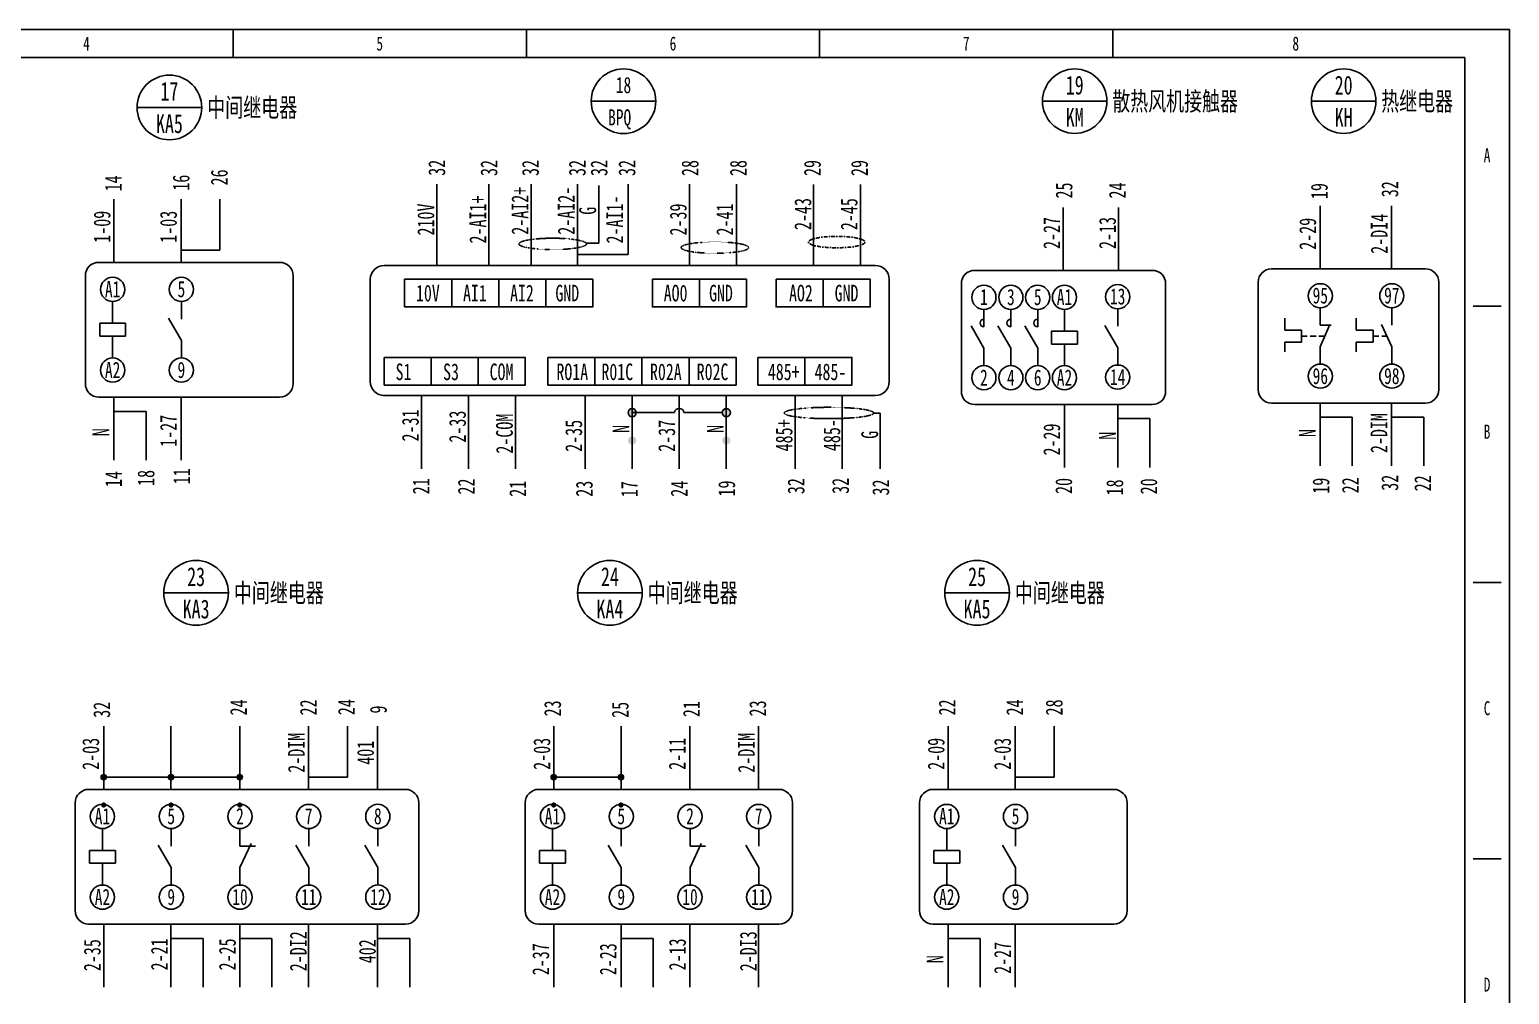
# Model space of a CAD drawing. Header units: millimetres. Extents: x 401220 to 2750366, y -101310 to 943175.
# Drawn here: x 1203839 to 1242890, y 461177 to 486641 of the extents above; entities that cross this region are included whole.
import ezdxf
from ezdxf.enums import TextEntityAlignment as Align

# ---------------------------------------------------------------- set-up
doc = ezdxf.new("R2010")
doc.units = ezdxf.units.MM
doc.linetypes.add('DASHDOT', pattern=[1, 0.5, -0.25, 0, -0.25])
doc.styles.add('IDQSTYLE', font='NSimSun.ttf', dxfattribs={"width": 0.7})

msp = doc.modelspace()

# ---------------------------------------------------------------- hatches: boundary and pattern name
h = msp.add_hatch(color=256)
h.dxf.hatch_style = 1
h.paths.add_polyline_path([(1219741.74757, 476639.09217, 0.4142135624), (1219633.768, 476531.1126, 0.4142135624), (1219741.74757, 476423.13303)])
h.paths.add_polyline_path([(1219849.72714, 476531.1126), (1219741.74757, 476531.1126), (1219741.74757, 476423.13303, 0.4142135624)])
h.paths.add_polyline_path([(1219741.74757, 476639.09217), (1219741.74757, 476531.1126), (1219849.72714, 476531.1126, 0.4142135624)])
h.paths.add_polyline_path([(1222224.24236, 476639.09217, 0.4142135624), (1222116.26279, 476531.1126, 0.4142135624), (1222224.24236, 476423.13303)])
h.paths.add_polyline_path([(1222224.24236, 476639.09217), (1222224.24236, 476423.13303, 0.4142135624), (1222332.22193, 476531.1126, 0.4142135624)])
h = msp.add_hatch(color=256)
h.dxf.hatch_style = 1
h.paths.add_polyline_path([(1219741.74757, 475904.06795, 0.4142135624), (1219633.768, 475796.08838, 0.4142135624), (1219741.74757, 475688.10881)])
h.paths.add_polyline_path([(1219849.72714, 475796.08838), (1219741.74757, 475796.08838), (1219741.74757, 475688.10881, 0.4142135624)])
h.paths.add_polyline_path([(1219741.74757, 475904.06795), (1219741.74757, 475796.08838), (1219849.72714, 475796.08838, 0.4142135624)])
h.paths.add_polyline_path([(1222224.24236, 475904.06795, 0.4142135624), (1222116.26279, 475796.08838, 0.4142135624), (1222224.24236, 475688.10881)])
h.paths.add_polyline_path([(1222224.24236, 475904.06795), (1222224.24236, 475688.10881, 0.4142135624), (1222332.22193, 475796.08838, 0.4142135624)])
h = msp.add_hatch(color=256)
h.dxf.hatch_style = 1
h.paths.add_polyline_path([(1205795.33808, 466980.77589, 0.4142135624), (1205725.95932, 466911.39713), (1205795.33808, 466911.39713)])
h.paths.add_polyline_path([(1205795.33808, 466911.39713), (1205725.95932, 466911.39713, 0.4142135624), (1205795.33808, 466842.01837)])
h.paths.add_polyline_path([(1205864.71684, 466911.39713, 0.4142135624), (1205795.33808, 466980.77589), (1205795.33808, 466842.01837, 0.4142135624)])
h = msp.add_hatch(color=256)
h.dxf.hatch_style = 1
h.paths.add_polyline_path([(1207570.67326, 466980.77589, 0.4142135624), (1207501.29451, 466911.39713), (1207570.67326, 466911.39713)])
h.paths.add_polyline_path([(1207570.67326, 466911.39713), (1207501.29451, 466911.39713, 0.4142135624), (1207570.67326, 466842.01837)])
h.paths.add_polyline_path([(1207640.05202, 466911.39713, 0.4142135624), (1207570.67326, 466980.77589), (1207570.67326, 466842.01837, 0.4142135624)])
h = msp.add_hatch(color=256)
h.dxf.hatch_style = 1
h.paths.add_polyline_path([(1209385.40479, 466980.77589, 0.4142135624), (1209316.02603, 466911.39713), (1209385.40479, 466911.39713)])
h.paths.add_polyline_path([(1209385.40479, 466911.39713), (1209316.02603, 466911.39713, 0.4142135624), (1209385.40479, 466842.01837)])
h.paths.add_polyline_path([(1209454.78355, 466911.39713, 0.4142135624), (1209385.40479, 466980.77589), (1209385.40479, 466842.01837, 0.4142135624)])
h = msp.add_hatch(color=256)
h.dxf.hatch_style = 1
h.paths.add_polyline_path([(1217670.95038, 466980.77589, 0.4142135624), (1217601.57162, 466911.39713), (1217670.95038, 466911.39713)])
h.paths.add_polyline_path([(1217670.95038, 466911.39713), (1217601.57162, 466911.39713, 0.4142135624), (1217670.95038, 466842.01837)])
h.paths.add_polyline_path([(1217740.32914, 466911.39713, 0.4142135624), (1217670.95038, 466980.77589), (1217670.95038, 466842.01837, 0.4142135624)])
h = msp.add_hatch(color=256)
h.dxf.hatch_style = 1
h.paths.add_polyline_path([(1219446.28556, 466980.77589, 0.4142135624), (1219376.90681, 466911.39713), (1219446.28556, 466911.39713)])
h.paths.add_polyline_path([(1219446.28556, 466911.39713), (1219376.90681, 466911.39713, 0.4142135624), (1219446.28556, 466842.01837)])
h.paths.add_polyline_path([(1219515.66432, 466911.39713, 0.4142135624), (1219446.28556, 466980.77589), (1219446.28556, 466842.01837, 0.4142135624)])
h = msp.add_hatch(color=256)
h.dxf.hatch_style = 1
h.paths.add_polyline_path([(1205795.33808, 466245.75167, 0.4142135624), (1205725.95932, 466176.37291), (1205795.33808, 466176.37291)])
h.paths.add_polyline_path([(1205795.33808, 466176.37291), (1205725.95932, 466176.37291, 0.4142135624), (1205795.33808, 466106.99416)])
h.paths.add_polyline_path([(1205864.71684, 466176.37291, 0.4142135624), (1205795.33808, 466245.75167), (1205795.33808, 466106.99416, 0.4142135624)])
h = msp.add_hatch(color=256)
h.dxf.hatch_style = 1
h.paths.add_polyline_path([(1207570.67326, 466245.75167, 0.4142135624), (1207501.29451, 466176.37291), (1207570.67326, 466176.37291)])
h.paths.add_polyline_path([(1207570.67326, 466176.37291), (1207501.29451, 466176.37291, 0.4142135624), (1207570.67326, 466106.99416)])
h.paths.add_polyline_path([(1207640.05202, 466176.37291, 0.4142135624), (1207570.67326, 466245.75167), (1207570.67326, 466106.99416, 0.4142135624)])
h = msp.add_hatch(color=256)
h.dxf.hatch_style = 1
h.paths.add_polyline_path([(1209385.40479, 466245.75167, 0.4142135624), (1209316.02603, 466176.37291), (1209385.40479, 466176.37291)])
h.paths.add_polyline_path([(1209385.40479, 466176.37291), (1209316.02603, 466176.37291, 0.4142135624), (1209385.40479, 466106.99416)])
h.paths.add_polyline_path([(1209454.78355, 466176.37291, 0.4142135624), (1209385.40479, 466245.75167), (1209385.40479, 466106.99416, 0.4142135624)])
h = msp.add_hatch(color=256)
h.dxf.hatch_style = 1
h.paths.add_polyline_path([(1217670.95038, 466245.75167, 0.4142135624), (1217601.57162, 466176.37291), (1217670.95038, 466176.37291)])
h.paths.add_polyline_path([(1217670.95038, 466176.37291), (1217601.57162, 466176.37291, 0.4142135624), (1217670.95038, 466106.99416)])
h.paths.add_polyline_path([(1217740.32914, 466176.37291, 0.4142135624), (1217670.95038, 466245.75167), (1217670.95038, 466106.99416, 0.4142135624)])
h = msp.add_hatch(color=256)
h.dxf.hatch_style = 1
h.paths.add_polyline_path([(1219446.28556, 466245.75167, 0.4142135624), (1219376.90681, 466176.37291), (1219446.28556, 466176.37291)])
h.paths.add_polyline_path([(1219446.28556, 466176.37291), (1219376.90681, 466176.37291, 0.4142135624), (1219446.28556, 466106.99416)])
h.paths.add_polyline_path([(1219515.66432, 466176.37291, 0.4142135624), (1219446.28556, 466245.75167), (1219446.28556, 466106.99416, 0.4142135624)])

# ---------------------------------------------------------------- linework, layer by layer
at = {"ltscale": 4}
for p, q in [((1209210.16075, 485903.84016), (1209210.16075, 486640.82047)), ((1216948.45405, 485903.84016), (1216948.45405, 486640.82047)), ((1224686.74735, 485903.84016), (1224686.74735, 486640.82047)), ((1232425.04065, 485903.84016), (1232425.04065, 486640.82047)), ((1241932.08671, 479344.71536), (1242669.06702, 479344.71536)), ((1241932.08671, 472048.61025), (1242669.06702, 472048.61025)), ((1241932.08671, 464752.50513), (1242669.06702, 464752.50513))]:
    msp.add_line(p, q, dxfattribs=at)
for p, q in [((1218659.71866, 484750.56959), (1220364.65103, 484750.56959)), ((1230568.70173, 484750.56959), (1232269.53257, 484750.56959)), ((1237665.92174, 484750.56959), (1239366.75258, 484750.56959)), ((1206675.85308, 484585.29423), (1208382.65979, 484585.29423)), ((1214588.26362, 480631.13033), (1214588.26362, 482562.55781)), ((1214588.26362, 480417.21461), (1214588.26362, 482348.6421)), ((1215960.53441, 480631.13033), (1215960.53441, 482562.55781)), ((1215960.53441, 480417.21461), (1215960.53441, 482348.6421)), ((1217072.07203, 480631.13033), (1217072.07203, 482562.55781)), ((1217072.07203, 480417.21461), (1217072.07203, 482348.6421)), ((1218294.63325, 480631.13033), (1218294.63325, 482562.55781)), ((1218294.63325, 480417.21461), (1218294.63325, 482348.6421)), ((1218863.85575, 481003.20906), (1218863.85575, 482526.27227)), ((1219635.11931, 480708.88119), (1219635.11931, 482562.55781)), ((1221256.73236, 480631.13033), (1221256.73236, 482562.55781)), ((1221256.73236, 480417.21461), (1221256.73236, 482348.6421)), ((1222497.97976, 480631.13033), (1222497.97976, 482562.55781)), ((1222497.97976, 480417.21461), (1222497.97976, 482348.6421)), ((1224522.27062, 480617.09013), (1224522.27062, 482548.51761)), ((1224522.27062, 480417.21461), (1224522.27062, 482348.6421)), ((1225763.51802, 480617.09013), (1225763.51802, 482548.51761)), ((1225763.51802, 480417.21461), (1225763.51802, 482348.6421)), ((1206064.12484, 480498.14393), (1206064.12484, 482164.54202)), ((1206064.12484, 480498.14393), (1206064.12484, 482164.54202)), ((1207839.46003, 480498.14393), (1207839.46003, 482164.54202)), ((1207839.46003, 480498.14393), (1207839.46003, 482164.54202)), ((1208863.89048, 480821.37377), (1208863.89048, 482164.54202)), ((1208863.89048, 480821.37377), (1208863.89048, 482164.54202)), ((1231111.77114, 480286.91738), (1231111.77114, 481947.48108)), ((1232576.80623, 480286.91738), (1232576.80623, 481947.48108)), ((1232576.80623, 480286.91738), (1232576.80623, 481947.48108)), ((1232576.80623, 480286.91738), (1232576.80623, 481947.48108)), ((1237893.94993, 480327.68006), (1237893.94993, 481988.24376)), ((1239780.99553, 480327.68006), (1239780.99553, 481988.24376)), ((1208863.89048, 480821.37377), (1207839.46003, 480821.37377)), ((1218529.80129, 481003.20906), (1218863.85575, 481003.20906)), ((1208731.55916, 480498.14393), (1205666.56588, 480498.14393)), ((1208731.55916, 480498.14393), (1205666.56588, 480498.14393)), ((1210437.42504, 480498.14393), (1205705.17541, 480498.14393)), ((1210437.42504, 480498.14393), (1205705.17541, 480498.14393)), ((1213196.39909, 480417.21461), (1226156.50955, 480417.21461)), ((1218294.63325, 480708.88119), (1219504.24946, 480708.88119)), ((1219504.24946, 480708.88119), (1219635.11931, 480708.88119)), ((1240674.80009, 480327.68006), (1236612.5615, 480327.68006)), ((1205310.98115, 480142.5592), (1205310.98115, 477297.88135)), ((1205310.98115, 480142.5592), (1205310.98115, 477297.88135)), ((1210793.00977, 477297.88135), (1210793.00977, 480142.5592)), ((1210793.00977, 477297.88135), (1210793.00977, 480142.5592)), ((1213736.28099, 480051.60984), (1213736.28099, 479320.4003)), ((1214607.69552, 480051.60984), (1213876.48598, 480051.60984)), ((1214977.52839, 480051.60984), (1214977.52839, 479320.4003)), ((1214977.52839, 480051.60984), (1214977.52839, 479320.4003)), ((1214977.52839, 479320.4003), (1214977.52839, 480051.60984)), ((1215848.94292, 480051.60984), (1215117.73338, 480051.60984)), ((1216218.77579, 480051.60984), (1216218.77579, 479320.4003)), ((1216218.77579, 480051.60984), (1216218.77579, 479320.4003)), ((1216218.77579, 479320.4003), (1216218.77579, 480051.60984)), ((1217090.19031, 480051.60984), (1216358.98077, 480051.60984)), ((1218191.23272, 480051.60984), (1217460.02318, 480051.60984)), ((1217460.02318, 480051.60984), (1217460.02318, 479320.4003)), ((1217460.02318, 479320.4003), (1217460.02318, 480051.60984)), ((1220273.72634, 480051.60984), (1220273.72634, 479320.4003)), ((1221145.14087, 480051.60984), (1220413.93133, 480051.60984)), ((1222246.18328, 480051.60984), (1221514.97374, 480051.60984)), ((1221514.97374, 480051.60984), (1221514.97374, 479320.4003)), ((1221514.97374, 479320.4003), (1221514.97374, 480051.60984)), ((1233464.84448, 480286.91738), (1228781.78828, 480286.91738)), ((1233464.84468, 480286.91738), (1228937.91801, 480286.91738)), ((1236258.22174, 479973.3403), (1236258.22174, 477138.62223)), ((1241029.13985, 477138.62223), (1241029.13985, 479973.3403)), ((1228427.44872, 479932.57762), (1228427.44872, 477097.85955)), ((1233819.18424, 477097.85955), (1233819.18424, 479932.57762)), ((1206030.62225, 479286.69598), (1206030.62222, 478888.44108)), ((1206030.62225, 479286.69598), (1206030.62222, 478888.44108)), ((1206030.62225, 479463.66803), (1206030.62225, 479286.69598)), ((1206030.62225, 479463.66803), (1206030.62225, 479286.69598)), ((1207845.35378, 479286.69598), (1207845.35375, 479002.22819)), ((1207845.35378, 479286.69598), (1207845.35375, 479002.22819)), ((1207845.35378, 479463.66803), (1207845.35378, 479286.69598)), ((1207845.35378, 479463.66803), (1207845.35378, 479286.69598)), ((1213876.48598, 479320.4003), (1214607.69552, 479320.4003)), ((1215117.73338, 479320.4003), (1215848.94292, 479320.4003)), ((1216358.98077, 479320.4003), (1217090.19031, 479320.4003)), ((1217460.02318, 479320.4003), (1218191.23272, 479320.4003)), ((1217600.22817, 479320.4003), (1218331.43771, 479320.4003)), ((1220413.93133, 479320.4003), (1221145.14087, 479320.4003)), ((1221514.97374, 479320.4003), (1222246.18328, 479320.4003)), ((1221655.17872, 479320.4003), (1222386.38827, 479320.4003)), ((1223679.46959, 479320.4003), (1224410.67913, 479320.4003)), ((1224920.71698, 479320.4003), (1225651.92653, 479320.4003)), ((1229022.89003, 479256.06338), (1229022.89003, 479079.71094)), ((1229734.08525, 479256.06338), (1229734.08525, 479079.71094)), ((1230442.76477, 479256.06338), (1230442.76477, 479079.71094)), ((1231148.92858, 479256.06338), (1231148.92858, 479079.71094)), ((1232553.52741, 479272.01796), (1232553.52741, 479095.66552)), ((1237899.82304, 479296.82606), (1237899.82304, 479120.47362)), ((1239786.86864, 479296.82606), (1239786.86864, 479120.47362)), ((1205689.26088, 478888.44111), (1205689.26085, 478547.07977)), ((1205689.26088, 478888.44111), (1205689.26085, 478547.07977)), ((1206371.98356, 478888.44105), (1205689.26088, 478888.44111)), ((1206371.98356, 478888.44105), (1205689.26088, 478888.44111)), ((1206371.98354, 478547.07971), (1206371.98356, 478888.44105)), ((1206371.98354, 478547.07971), (1206371.98356, 478888.44105)), ((1207845.35371, 478433.29262), (1207503.99241, 479024.54784)), ((1207845.35371, 478433.29262), (1207503.99241, 479024.54784)), ((1229022.88996, 478229.29552), (1228682.72384, 478818.48064)), ((1229022.89001, 478796.23914), (1229022.89003, 479079.71094)), ((1229734.08518, 478229.29552), (1229393.91906, 478818.48064)), ((1229734.08523, 478796.23914), (1229734.08525, 479079.71094)), ((1230442.7647, 478229.29552), (1230102.59858, 478818.48064)), ((1230442.76475, 478796.23914), (1230442.76477, 479079.71094)), ((1231148.92858, 479079.71094), (1231148.92855, 478682.85041)), ((1232553.52734, 478245.2501), (1232213.36122, 478834.43522)), ((1232553.52741, 479095.66552), (1232553.52739, 478812.19372)), ((1236961.07128, 479026.77151), (1236961.07128, 478706.13459)), ((1237899.82298, 478270.0582), (1238148.89952, 478859.24332)), ((1237899.82304, 479120.47362), (1237899.82302, 478837.00182)), ((1237899.82302, 478837.00182), (1238187.36769, 478837.00179)), ((1238848.11687, 479026.77151), (1238848.11687, 478706.13459)), ((1239786.86857, 478270.0582), (1239517.73716, 478859.24332)), ((1239786.86864, 479120.47362), (1239786.86862, 478837.00182)), ((1205689.26085, 478547.07977), (1206371.98354, 478547.07971)), ((1205689.26085, 478547.07977), (1206371.98354, 478547.07971)), ((1206030.62219, 478547.07974), (1206030.62216, 478148.82484)), ((1206030.62219, 478547.07974), (1206030.62216, 478148.82484)), ((1207845.35369, 478148.82484), (1207845.35371, 478433.29262)), ((1207845.35369, 478148.82484), (1207845.35371, 478433.29262)), ((1230808.76238, 478682.85044), (1230808.76236, 478342.68427)), ((1231489.09472, 478682.85039), (1230808.76238, 478682.85044)), ((1231489.09469, 478342.68422), (1231489.09472, 478682.85039)), ((1236961.07128, 478706.13459), (1237404.43648, 478706.13459)), ((1237404.43648, 478391.3274), (1236961.07128, 478391.3274)), ((1236961.07128, 478391.3274), (1236961.07128, 478134.81739)), ((1237404.43648, 478706.13459), (1237404.43648, 478391.3274)), ((1237404.43648, 478548.731), (1237556.69298, 478548.731)), ((1237634.90559, 478548.731), (1237787.16209, 478548.731)), ((1237865.3747, 478548.731), (1238017.63121, 478548.731)), ((1238848.11687, 478706.13459), (1239291.48208, 478706.13459)), ((1239291.48208, 478391.3274), (1238848.11687, 478391.3274)), ((1238848.11687, 478391.3274), (1238848.11687, 478134.81739)), ((1239291.48208, 478706.13459), (1239291.48208, 478391.3274)), ((1239291.48208, 478548.731), (1239443.73858, 478548.731)), ((1239521.95119, 478548.731), (1239674.20769, 478548.731)), ((1206030.62225, 478148.82484), (1206030.62225, 477974.77384)), ((1206030.62225, 478148.82484), (1206030.62225, 477974.77384)), ((1207845.35378, 478148.82484), (1207845.35378, 477974.77384)), ((1207845.35378, 478148.82484), (1207845.35378, 477974.77384)), ((1214438.56961, 477990.98366), (1214438.56961, 477259.77412)), ((1214438.56961, 477259.77412), (1214438.56961, 477990.98366)), ((1229022.88994, 477945.82372), (1229022.88996, 478229.29552)), ((1229734.08516, 477945.82372), (1229734.08518, 478229.29552)), ((1230442.76468, 477945.82372), (1230442.7647, 478229.29552)), ((1230808.76236, 478342.68427), (1231489.09469, 478342.68422)), ((1231148.92853, 478342.68425), (1231148.92849, 477945.82372)), ((1232553.52732, 477961.77829), (1232553.52734, 478245.2501)), ((1237899.82295, 477986.5864), (1237899.82298, 478270.0582)), ((1237899.82304, 477986.5864), (1237899.82304, 477813.14479)), ((1239786.86855, 477986.5864), (1239786.86857, 478270.0582)), ((1239786.86864, 477986.5864), (1239786.86864, 477813.14479)), ((1229022.89003, 477945.82372), (1229022.89003, 477772.38211)), ((1229734.08525, 477945.82372), (1229734.08525, 477772.38211)), ((1230442.76477, 477945.82372), (1230442.76477, 477772.38211)), ((1231148.92858, 477945.82372), (1231148.92858, 477772.38211)), ((1232553.52741, 477961.77829), (1232553.52741, 477788.33668)), ((1213337.52719, 477259.77412), (1214068.73674, 477259.77412)), ((1214438.56961, 477259.77412), (1215169.77915, 477259.77412)), ((1214578.77459, 477259.77412), (1215309.98413, 477259.77412)), ((1217657.69914, 477259.77412), (1218388.90868, 477259.77412)), ((1218898.94654, 477259.77412), (1219630.15608, 477259.77412)), ((1205666.56588, 476942.29662), (1208731.55916, 476942.29662)), ((1205666.56588, 476942.29662), (1208731.55916, 476942.29662)), ((1205705.17541, 476942.29662), (1210437.42504, 476942.29662)), ((1205705.17541, 476942.29662), (1210437.42504, 476942.29662)), ((1206064.12484, 475275.89853), (1206064.12484, 476942.29662)), ((1206064.12484, 475275.89853), (1206064.12484, 476942.29662)), ((1207839.46003, 475275.89853), (1207839.46003, 476942.29662)), ((1207839.46003, 475275.89853), (1207839.46003, 476942.29662)), ((1214180.32823, 475052.1779), (1214180.32823, 476983.60538)), ((1215421.57562, 475052.1779), (1215421.57562, 476983.60538)), ((1216662.82302, 475052.1779), (1216662.82302, 476983.60538)), ((1218500.50017, 475052.1779), (1218500.50017, 476983.60538)), ((1219741.74757, 475052.1779), (1219741.74757, 476983.60538)), ((1220982.99496, 475052.1779), (1220982.99496, 476983.60538)), ((1222224.24236, 475052.1779), (1222224.24236, 476983.60538)), ((1224040.52373, 475052.1779), (1224040.52373, 476983.60538)), ((1225277.33319, 476983.60538), (1226156.50955, 476983.60538)), ((1225281.77112, 475052.1779), (1225281.77112, 476983.60538)), ((1206911.17729, 476565.88014), (1206064.12484, 476565.88014)), ((1206911.17729, 476565.88014), (1206064.12484, 476565.88014)), ((1206911.17729, 476565.88014), (1206911.17729, 475275.89853)), ((1206911.17729, 476565.88014), (1206911.17729, 475275.89853)), ((1206911.17729, 476565.88014), (1206911.17729, 475275.89853)), ((1206911.17729, 476565.88014), (1206911.17729, 475275.89853)), ((1219741.74757, 476531.1126), (1220856.73502, 476531.1126)), ((1221108.03539, 476531.1126), (1222116.26279, 476531.1126)), ((1226113.6163, 476520.85877), (1226289.47156, 476520.85877)), ((1226289.47156, 476520.85877), (1226289.47156, 475052.1779)), ((1228781.78848, 476743.51979), (1233464.84448, 476743.51979)), ((1231146.15814, 475082.95609), (1231146.15814, 476743.51979)), ((1232553.52741, 475082.95609), (1232553.52741, 476743.51979)), ((1232553.52741, 475082.95609), (1232553.52741, 476743.51979)), ((1240674.80029, 476784.28247), (1236612.5615, 476784.28247)), ((1237893.94993, 475123.71877), (1237893.94993, 476784.28247)), ((1239780.99553, 475123.71877), (1239780.99553, 476784.28247)), ((1233400.57986, 476372.9377), (1232553.52741, 476372.9377)), ((1233400.57986, 476372.9377), (1232553.52741, 476372.9377)), ((1233400.57986, 476372.9377), (1233400.57986, 475082.95609)), ((1233400.57986, 476372.9377), (1233400.57986, 475082.95609)), ((1233400.57986, 476372.9377), (1233400.57986, 475082.95609)), ((1233400.57986, 476372.9377), (1233400.57986, 475082.95609)), ((1238741.00238, 476413.70038), (1237893.94993, 476413.70038)), ((1238741.00238, 476413.70038), (1237893.94993, 476413.70038)), ((1238741.00238, 476413.70038), (1238741.00238, 475123.71877)), ((1238741.00238, 476413.70038), (1238741.00238, 475123.71877)), ((1238741.00238, 476413.70038), (1238741.00238, 475123.71877)), ((1238741.00238, 476413.70038), (1238741.00238, 475123.71877)), ((1240628.04798, 476413.70038), (1239780.99553, 476413.70038)), ((1240628.04798, 476413.70038), (1239780.99553, 476413.70038)), ((1240628.04798, 476413.70038), (1240628.04798, 475123.71877)), ((1240628.04798, 476413.70038), (1240628.04798, 475123.71877)), ((1240628.04798, 476413.70038), (1240628.04798, 475123.71877)), ((1240628.04798, 476413.70038), (1240628.04798, 475123.71877)), ((1207379.98795, 471775.71515), (1209086.79466, 471775.71515)), ((1218299.93666, 471775.71515), (1220006.74337, 471775.71515)), ((1227988.78254, 471775.71515), (1229695.58925, 471775.71515)), ((1205795.33808, 466588.16729), (1205795.33808, 468254.56538)), ((1205795.33808, 466588.16729), (1205795.33808, 468254.56538)), ((1207570.67326, 466588.16729), (1207570.67326, 468254.56538)), ((1207570.67326, 466588.16729), (1207570.67326, 468254.56538)), ((1209385.40479, 466588.16729), (1209385.40479, 468254.56538)), ((1209385.40479, 466588.16729), (1209385.40479, 468254.56538)), ((1211200.13631, 466588.16729), (1211200.13631, 468254.56538)), ((1211200.13631, 466588.16729), (1211200.13631, 468254.56538)), ((1212224.56677, 467175.73108), (1212224.56677, 468254.56538)), ((1212224.56677, 466911.39713), (1212224.56677, 468254.56538)), ((1212224.56677, 467175.73108), (1212224.56677, 468254.56538)), ((1212224.56677, 466911.39713), (1212224.56677, 468254.56538)), ((1213022.65425, 466588.26244), (1213022.65425, 468254.66053)), ((1213022.65425, 466588.26244), (1213022.65425, 468254.66053)), ((1217670.95038, 466588.16729), (1217670.95038, 468254.56538)), ((1217670.95038, 466588.16729), (1217670.95038, 468254.56538)), ((1219446.28556, 466588.16729), (1219446.28556, 468254.56538)), ((1219446.28556, 466588.16729), (1219446.28556, 468254.56538)), ((1221261.01709, 466588.16729), (1221261.01709, 468254.56538)), ((1221261.01709, 466588.16729), (1221261.01709, 468254.56538)), ((1223075.74861, 466588.16729), (1223075.74861, 468254.56538)), ((1223075.74861, 466588.16729), (1223075.74861, 468254.56538)), ((1228075.7272, 466588.16729), (1228075.7272, 468254.56538)), ((1228075.7272, 466588.16729), (1228075.7272, 468254.56538)), ((1229851.06239, 466588.16729), (1229851.06239, 468254.56538)), ((1229851.06239, 466588.16729), (1229851.06239, 468254.56538)), ((1230875.49284, 466911.39713), (1230875.49284, 468254.56538)), ((1230875.49284, 466911.39713), (1230875.49284, 468254.56538)), ((1205795.33808, 466911.39713), (1209385.40479, 466911.39713)), ((1205795.33808, 466911.39713), (1209385.40479, 466911.39713)), ((1212224.56677, 466911.39713), (1211200.13631, 466911.39713)), ((1217670.95038, 466911.39713), (1218585.04849, 466911.39713)), ((1217670.95038, 466911.39713), (1218585.04849, 466911.39713)), ((1219446.28556, 466911.39713), (1217670.95038, 466911.39713)), ((1230875.49284, 466911.39713), (1229851.06239, 466911.39713)), ((1208807.37472, 466588.16729), (1205397.77912, 466588.16729)), ((1208807.37472, 466588.16729), (1205397.77912, 466588.16729)), ((1213757.98252, 466588.16729), (1208807.37472, 466588.16729)), ((1213757.98252, 466588.16729), (1208807.37472, 466588.16729)), ((1220338.3847, 466588.16729), (1217273.39142, 466588.16729)), ((1220338.3847, 466588.16729), (1217273.39142, 466588.16729)), ((1223616.99148, 466588.16729), (1217312.00095, 466588.16729)), ((1223616.99148, 466588.16729), (1217312.00095, 466588.16729)), ((1230743.16152, 466588.16729), (1227678.16824, 466588.16729)), ((1230743.16152, 466588.16729), (1227678.16824, 466588.16729)), ((1232449.0274, 466588.16729), (1227716.77777, 466588.16729)), ((1232449.0274, 466588.16729), (1227716.77777, 466588.16729)), ((1205042.19439, 466232.58256), (1205042.19439, 463387.90471)), ((1205042.19439, 466232.58256), (1205042.19439, 463387.90471)), ((1214113.56725, 463387.90471), (1214113.56725, 466232.58256)), ((1214113.56725, 463387.90471), (1214113.56725, 466232.58256)), ((1216917.80669, 466232.58256), (1216917.80669, 463387.90471)), ((1216917.80669, 466232.58256), (1216917.80669, 463387.90471)), ((1223972.57621, 463387.90471), (1223972.57621, 466232.58256)), ((1223972.57621, 463387.90471), (1223972.57621, 466232.58256)), ((1227322.58351, 466232.58256), (1227322.58351, 463387.90471)), ((1227322.58351, 466232.58256), (1227322.58351, 463387.90471)), ((1232804.61213, 463387.90471), (1232804.61213, 466232.58256)), ((1232804.61213, 463387.90471), (1232804.61213, 466232.58256)), ((1205761.83549, 465553.69139), (1205761.83549, 465376.71934)), ((1205761.83549, 465553.69139), (1205761.83549, 465376.71934)), ((1207576.56702, 465553.69139), (1207576.56702, 465376.71934)), ((1207576.56702, 465553.69139), (1207576.56702, 465376.71934)), ((1209391.29854, 465553.69139), (1209391.29854, 465376.71934)), ((1209391.29854, 465553.69139), (1209391.29854, 465376.71934)), ((1211206.03006, 465553.69139), (1211206.03006, 465376.71934)), ((1211206.03006, 465553.69139), (1211206.03006, 465376.71934)), ((1213028.548, 465553.78654), (1213028.548, 465376.81449)), ((1213028.548, 465553.78654), (1213028.548, 465376.81449)), ((1217637.44779, 465553.69139), (1217637.44779, 465376.71934)), ((1217637.44779, 465553.69139), (1217637.44779, 465376.71934)), ((1219452.17932, 465553.69139), (1219452.17932, 465376.71934)), ((1219452.17932, 465553.69139), (1219452.17932, 465376.71934)), ((1221266.91084, 465553.69139), (1221266.91084, 465376.71934)), ((1221266.91084, 465553.69139), (1221266.91084, 465376.71934)), ((1223081.64236, 465553.69139), (1223081.64236, 465376.71934)), ((1223081.64236, 465553.69139), (1223081.64236, 465376.71934)), ((1228042.22461, 465553.69139), (1228042.22461, 465376.71934)), ((1228042.22461, 465553.69139), (1228042.22461, 465376.71934)), ((1229856.95614, 465553.69139), (1229856.95614, 465376.71934)), ((1229856.95614, 465553.69139), (1229856.95614, 465376.71934)), ((1205761.83549, 465376.71934), (1205761.83546, 464978.46444)), ((1205761.83549, 465376.71934), (1205761.83546, 464978.46444)), ((1207576.56695, 464523.31599), (1207235.20565, 465114.5712)), ((1207576.56695, 464523.31599), (1207235.20565, 465114.5712)), ((1207576.56702, 465376.71934), (1207576.56699, 465092.25156)), ((1207576.56702, 465376.71934), (1207576.56699, 465092.25156)), ((1209391.29847, 464523.31699), (1209683.99711, 465156.85177)), ((1209391.29847, 464523.31699), (1209683.99711, 465156.85177)), ((1209391.29854, 465376.71934), (1209391.29852, 465092.25156)), ((1209391.29854, 465376.71934), (1209391.29852, 465092.25156)), ((1211206.03, 464523.31599), (1210864.6687, 465114.5712)), ((1211206.03, 464523.31599), (1210864.6687, 465114.5712)), ((1211206.03006, 465376.71934), (1211206.03004, 465092.25156)), ((1211206.03006, 465376.71934), (1211206.03004, 465092.25156)), ((1213028.54793, 464523.41113), (1212687.18664, 465114.66635)), ((1213028.54793, 464523.41113), (1212687.18664, 465114.66635)), ((1213028.548, 465376.81449), (1213028.54798, 465092.3467)), ((1213028.548, 465376.81449), (1213028.54798, 465092.3467)), ((1217637.44779, 465376.71934), (1217637.44776, 464978.46444)), ((1217637.44779, 465376.71934), (1217637.44776, 464978.46444)), ((1219452.17925, 464523.31599), (1219110.81795, 465114.5712)), ((1219452.17925, 464523.31599), (1219110.81795, 465114.5712)), ((1219452.17932, 465376.71934), (1219452.17929, 465092.25156)), ((1219452.17932, 465376.71934), (1219452.17929, 465092.25156)), ((1221266.91077, 464523.31699), (1221559.60941, 465156.85177)), ((1221266.91077, 464523.31699), (1221559.60941, 465156.85177)), ((1221266.91084, 465376.71934), (1221266.91082, 465092.25156)), ((1221266.91084, 465376.71934), (1221266.91082, 465092.25156)), ((1223081.6423, 464523.31599), (1222740.281, 465114.5712)), ((1223081.6423, 464523.31599), (1222740.281, 465114.5712)), ((1223081.64236, 465376.71934), (1223081.64234, 465092.25156)), ((1223081.64236, 465376.71934), (1223081.64234, 465092.25156)), ((1228042.22461, 465376.71934), (1228042.22458, 464978.46444)), ((1228042.22461, 465376.71934), (1228042.22458, 464978.46444)), ((1229856.95607, 464523.31599), (1229515.59477, 465114.5712)), ((1229856.95607, 464523.31599), (1229515.59477, 465114.5712)), ((1229856.95614, 465376.71934), (1229856.95611, 465092.25156)), ((1229856.95614, 465376.71934), (1229856.95611, 465092.25156)), ((1205420.47412, 464978.46447), (1205420.47409, 464637.10313)), ((1205420.47412, 464978.46447), (1205420.47409, 464637.10313)), ((1206103.1968, 464978.46441), (1205420.47412, 464978.46447)), ((1206103.1968, 464978.46441), (1205420.47412, 464978.46447)), ((1206103.19677, 464637.10307), (1206103.1968, 464978.46441)), ((1206103.19677, 464637.10307), (1206103.1968, 464978.46441)), ((1209391.29852, 465092.25156), (1209803.61021, 465092.25156)), ((1217296.08642, 464978.46447), (1217296.08639, 464637.10313)), ((1217296.08642, 464978.46447), (1217296.08639, 464637.10313)), ((1217978.8091, 464978.46441), (1217296.08642, 464978.46447)), ((1217978.8091, 464978.46441), (1217296.08642, 464978.46447)), ((1217978.80907, 464637.10307), (1217978.8091, 464978.46441)), ((1217978.80907, 464637.10307), (1217978.8091, 464978.46441)), ((1221266.91082, 465092.25156), (1221679.22251, 465092.25156)), ((1227700.86324, 464978.46447), (1227700.86321, 464637.10313)), ((1227700.86324, 464978.46447), (1227700.86321, 464637.10313)), ((1228383.58592, 464978.46441), (1227700.86324, 464978.46447)), ((1228383.58592, 464978.46441), (1227700.86324, 464978.46447)), ((1228383.58589, 464637.10307), (1228383.58592, 464978.46441)), ((1228383.58589, 464637.10307), (1228383.58592, 464978.46441)), ((1205420.47409, 464637.10313), (1206103.19677, 464637.10307)), ((1205420.47409, 464637.10313), (1206103.19677, 464637.10307)), ((1205761.83543, 464637.1031), (1205761.8354, 464238.8482)), ((1205761.83543, 464637.1031), (1205761.8354, 464238.8482)), ((1207576.56692, 464238.8482), (1207576.56695, 464523.31599)), ((1207576.56692, 464238.8482), (1207576.56695, 464523.31599)), ((1209391.29845, 464238.8482), (1209391.29847, 464523.31599)), ((1209391.29845, 464238.8482), (1209391.29847, 464523.31599)), ((1211206.02997, 464238.8482), (1211206.03, 464523.31599)), ((1211206.02997, 464238.8482), (1211206.03, 464523.31599)), ((1213028.54791, 464238.94335), (1213028.54793, 464523.41113)), ((1213028.54791, 464238.94335), (1213028.54793, 464523.41113)), ((1217296.08639, 464637.10313), (1217978.80907, 464637.10307)), ((1217296.08639, 464637.10313), (1217978.80907, 464637.10307)), ((1217637.44773, 464637.1031), (1217637.4477, 464238.8482)), ((1217637.44773, 464637.1031), (1217637.4477, 464238.8482)), ((1219452.17922, 464238.8482), (1219452.17925, 464523.31599)), ((1219452.17922, 464238.8482), (1219452.17925, 464523.31599)), ((1221266.91075, 464238.8482), (1221266.91077, 464523.31599)), ((1221266.91075, 464238.8482), (1221266.91077, 464523.31599)), ((1223081.64227, 464238.8482), (1223081.6423, 464523.31599)), ((1223081.64227, 464238.8482), (1223081.6423, 464523.31599)), ((1227700.86321, 464637.10313), (1228383.58589, 464637.10307)), ((1227700.86321, 464637.10313), (1228383.58589, 464637.10307)), ((1228042.22455, 464637.1031), (1228042.22452, 464238.8482)), ((1228042.22455, 464637.1031), (1228042.22452, 464238.8482)), ((1229856.95605, 464238.8482), (1229856.95607, 464523.31599)), ((1229856.95605, 464238.8482), (1229856.95607, 464523.31599)), ((1205761.83549, 464238.8482), (1205761.83549, 464064.7972)), ((1205761.83549, 464238.8482), (1205761.83549, 464064.7972)), ((1207576.56702, 464238.8482), (1207576.56702, 464064.7972)), ((1207576.56702, 464238.8482), (1207576.56702, 464064.7972)), ((1209391.29854, 464238.8482), (1209391.29854, 464064.7972)), ((1209391.29854, 464238.8482), (1209391.29854, 464064.7972)), ((1211206.03006, 464238.8482), (1211206.03006, 464064.7972)), ((1211206.03006, 464238.8482), (1211206.03006, 464064.7972)), ((1213028.548, 464238.94335), (1213028.548, 464064.89235)), ((1213028.548, 464238.94335), (1213028.548, 464064.89235)), ((1217637.44779, 464238.8482), (1217637.44779, 464064.7972)), ((1217637.44779, 464238.8482), (1217637.44779, 464064.7972)), ((1219452.17932, 464238.8482), (1219452.17932, 464064.7972)), ((1219452.17932, 464238.8482), (1219452.17932, 464064.7972)), ((1221266.91084, 464238.8482), (1221266.91084, 464064.7972)), ((1221266.91084, 464238.8482), (1221266.91084, 464064.7972)), ((1223081.64236, 464238.8482), (1223081.64236, 464064.7972)), ((1223081.64236, 464238.8482), (1223081.64236, 464064.7972)), ((1228042.22461, 464238.8482), (1228042.22461, 464064.7972)), ((1228042.22461, 464238.8482), (1228042.22461, 464064.7972)), ((1229856.95614, 464238.8482), (1229856.95614, 464064.7972)), ((1229856.95614, 464238.8482), (1229856.95614, 464064.7972)), ((1205397.77912, 463032.31998), (1209083.79889, 463032.31998)), ((1205397.77912, 463032.31998), (1209083.79889, 463032.31998)), ((1205795.33808, 461365.92189), (1205795.33808, 463032.31998)), ((1205795.33808, 461365.92189), (1205795.33808, 463032.31998)), ((1207570.67326, 461365.92189), (1207570.67326, 463032.31998)), ((1207570.67326, 461365.92189), (1207570.67326, 463032.31998)), ((1209083.79889, 463032.31998), (1213757.9822, 463032.31998)), ((1209083.79889, 463032.31998), (1213757.9822, 463032.31998)), ((1209385.40479, 461365.92189), (1209385.40479, 463032.31998)), ((1209385.40479, 461365.92189), (1209385.40479, 463032.31998)), ((1211200.13631, 461365.92189), (1211200.13631, 463032.31998)), ((1211200.13631, 461365.92189), (1211200.13631, 463032.31998)), ((1213022.65425, 461366.01703), (1213022.65425, 463032.41512)), ((1213022.65425, 461366.01703), (1213022.65425, 463032.41512)), ((1217273.39142, 463032.31998), (1220338.3847, 463032.31998)), ((1217273.39142, 463032.31998), (1220338.3847, 463032.31998)), ((1217312.00095, 463032.31998), (1223616.99148, 463032.31998)), ((1217312.00095, 463032.31998), (1223616.99148, 463032.31998)), ((1217670.95038, 461365.92189), (1217670.95038, 463032.31998)), ((1217670.95038, 461365.92189), (1217670.95038, 463032.31998)), ((1219446.28556, 461365.92189), (1219446.28556, 463032.31998)), ((1219446.28556, 461365.92189), (1219446.28556, 463032.31998)), ((1221261.01709, 461365.92189), (1221261.01709, 463032.31998)), ((1221261.01709, 461365.92189), (1221261.01709, 463032.31998)), ((1223075.74861, 461365.92189), (1223075.74861, 463032.31998)), ((1223075.74861, 461365.92189), (1223075.74861, 463032.31998)), ((1227678.16824, 463032.31998), (1230743.16152, 463032.31998)), ((1227678.16824, 463032.31998), (1230743.16152, 463032.31998)), ((1227716.77777, 463032.31998), (1232449.0274, 463032.31998)), ((1227716.77777, 463032.31998), (1232449.0274, 463032.31998)), ((1228075.7272, 461365.92189), (1228075.7272, 463032.31998)), ((1228075.7272, 461365.92189), (1228075.7272, 463032.31998)), ((1229851.06239, 461365.92189), (1229851.06239, 463032.31998)), ((1229851.06239, 461365.92189), (1229851.06239, 463032.31998)), ((1208417.72572, 462655.9035), (1207570.67326, 462655.9035)), ((1208417.72572, 462655.9035), (1207570.67326, 462655.9035)), ((1208417.72572, 462655.9035), (1208417.72572, 461365.92189)), ((1208417.72572, 462655.9035), (1208417.72572, 461365.92189)), ((1210232.45724, 462655.9035), (1209385.40479, 462655.9035)), ((1210232.45724, 462655.9035), (1209385.40479, 462655.9035)), ((1210232.45724, 462655.9035), (1210232.45724, 461365.92189)), ((1210232.45724, 462655.9035), (1210232.45724, 461365.92189)), ((1213869.7067, 462655.9035), (1213022.65425, 462655.9035)), ((1213869.7067, 462655.9035), (1213022.65425, 462655.9035)), ((1213869.7067, 462655.9035), (1213869.7067, 461365.92189)), ((1213869.7067, 462655.9035), (1213869.7067, 461365.92189)), ((1220293.33802, 462655.9035), (1219446.28556, 462655.9035)), ((1220293.33802, 462655.9035), (1219446.28556, 462655.9035)), ((1220293.33802, 462655.9035), (1220293.33802, 461365.92189)), ((1220293.33802, 462655.9035), (1220293.33802, 461365.92189)), ((1228922.77965, 462655.9035), (1228075.7272, 462655.9035)), ((1228922.77965, 462655.9035), (1228075.7272, 462655.9035)), ((1228922.77965, 462655.9035), (1228922.77965, 461365.92189)), ((1228922.77965, 462655.9035), (1228922.77965, 461365.92189)), ((1228922.77965, 462655.9035), (1228922.77965, 461365.92189)), ((1228922.77965, 462655.9035), (1228922.77965, 461365.92189))]:
    msp.add_line(p, q)
at = {"ltscale": 10}
for p, q in [((1212830.79432, 480051.60984), (1212830.79432, 477349.21015)), ((1226522.11432, 480051.60984), (1226522.11432, 477349.21015)), ((1214615.31492, 476983.60538), (1213166.34015, 476983.60538)), ((1223389.82942, 476983.60538), (1214615.31492, 476983.60538)), ((1226156.51001, 476983.60538), (1223389.82942, 476983.60538))]:
    msp.add_line(p, q, dxfattribs=at)
at = {"ltscale": 4}
for points in [[(1178256.98754, 442864.1898), (1242890.16112, 442864.1898), (1242890.16112, 486640.82047), (1178256.98754, 486640.82047)], [(1181131.21077, 443601.17011), (1241710.99261, 443601.17011), (1241710.99261, 485903.84016), (1181131.21077, 485903.84016)]]:
    msp.add_lwpolyline(points, close=True, dxfattribs=at)
for points in [[(1213736.28099, 480051.60984), (1214977.52839, 480051.60984), (1214977.52839, 479320.4003), (1213736.28099, 479320.4003)], [(1214977.52839, 480051.60984), (1216218.77579, 480051.60984), (1216218.77579, 479320.4003), (1214977.52839, 479320.4003)], [(1216218.77579, 480051.60984), (1217460.02318, 480051.60984), (1217460.02318, 479320.4003), (1216218.77579, 479320.4003)], [(1217460.02318, 480051.60984), (1218701.27058, 480051.60984), (1218701.27058, 479320.4003), (1217460.02318, 479320.4003)], [(1220273.72634, 480051.60984), (1221514.97374, 480051.60984), (1221514.97374, 479320.4003), (1220273.72634, 479320.4003)], [(1221514.97374, 480051.60984), (1222756.22113, 480051.60984), (1222756.22113, 479320.4003), (1221514.97374, 479320.4003)], [(1223539.2646, 480051.60984), (1224780.512, 480051.60984), (1224780.512, 479320.4003), (1223539.2646, 479320.4003)], [(1224780.512, 480051.60984), (1226021.7594, 480051.60984), (1226021.7594, 479320.4003), (1224780.512, 479320.4003)], [(1213197.32221, 477990.98366), (1214438.56961, 477990.98366), (1214438.56961, 477259.77412), (1213197.32221, 477259.77412)], [(1214438.56961, 477990.98366), (1215679.817, 477990.98366), (1215679.817, 477259.77412), (1214438.56961, 477259.77412)], [(1215679.817, 477990.98366), (1216921.0644, 477990.98366), (1216921.0644, 477259.77412), (1215679.817, 477259.77412)], [(1217517.49415, 477990.98366), (1218758.74155, 477990.98366), (1218758.74155, 477259.77412), (1217517.49415, 477259.77412)], [(1218758.74155, 477990.98366), (1219999.98895, 477990.98366), (1219999.98895, 477259.77412), (1218758.74155, 477259.77412)], [(1219999.98895, 477990.98366), (1221241.23634, 477990.98366), (1221241.23634, 477259.77412), (1219999.98895, 477259.77412)], [(1221241.23634, 477990.98366), (1222482.48374, 477990.98366), (1222482.48374, 477259.77412), (1221241.23634, 477259.77412)], [(1223057.51771, 477990.98366), (1224298.76511, 477990.98366), (1224298.76511, 477259.77412), (1223057.51771, 477259.77412)], [(1224298.76511, 477990.98366), (1225540.0125, 477990.98366), (1225540.0125, 477259.77412), (1224298.76511, 477259.77412)]]:
    msp.add_lwpolyline(points, close=True)
for centre, radius in [((1207529.25644, 484585.29423), 853.40336), ((1219512.18485, 484750.56959), 852.46618), ((1231419.11715, 484750.56959), 850.41542), ((1238516.33716, 484750.56959), 850.41542), ((1206030.62225, 479783.69429), 320.02626), ((1206030.62225, 479783.69429), 320.02626), ((1207845.35378, 479783.69429), 320.02626), ((1207845.35378, 479783.69429), 320.02626), ((1237899.82304, 479615.73184), 318.90578), ((1239786.86864, 479615.73184), 318.90578), ((1229022.89003, 479574.96916), 318.90578), ((1229734.08525, 479574.96916), 318.90578), ((1230442.76477, 479574.96916), 318.90578), ((1231148.92858, 479574.96916), 318.90578), ((1232553.52741, 479590.92374), 318.90578), ((1206030.62225, 477654.74758), 320.02626), ((1206030.62225, 477654.74758), 320.02626), ((1207845.35378, 477654.74758), 320.02626), ((1207845.35378, 477654.74758), 320.02626), ((1229022.89003, 477453.47632), 318.90578), ((1229734.08525, 477453.47632), 318.90578), ((1230442.76477, 477453.47632), 318.90578), ((1231148.92858, 477453.47632), 318.90578), ((1232553.52741, 477469.4309), 318.90578), ((1237899.82304, 477494.239), 318.90578), ((1239786.86864, 477494.239), 318.90578), ((1219741.74757, 476531.1126), 107.97957), ((1222224.24236, 476531.1126), 107.97957), ((1208233.3913, 471775.71515), 853.40336), ((1219153.34001, 471775.71515), 853.40336), ((1228842.18589, 471775.71515), 853.40336), ((1205795.33808, 466911.39713), 69.37876), ((1207570.67326, 466911.39713), 69.37876), ((1209385.40479, 466911.39713), 69.37876), ((1217670.95038, 466911.39713), 69.37876), ((1219446.28556, 466911.39713), 69.37876), ((1205761.83549, 465873.71765), 320.02626), ((1205761.83549, 465873.71765), 320.02626), ((1207576.56702, 465873.71765), 320.02626), ((1207576.56702, 465873.71765), 320.02626), ((1209391.29854, 465873.71765), 320.02626), ((1209391.29854, 465873.71765), 320.02626), ((1211206.03006, 465873.71765), 320.02626), ((1211206.03006, 465873.71765), 320.02626), ((1213028.548, 465873.8128), 320.02626), ((1213028.548, 465873.8128), 320.02626), ((1217637.44779, 465873.71765), 320.02626), ((1217637.44779, 465873.71765), 320.02626), ((1219452.17932, 465873.71765), 320.02626), ((1219452.17932, 465873.71765), 320.02626), ((1221266.91084, 465873.71765), 320.02626), ((1221266.91084, 465873.71765), 320.02626), ((1223081.64236, 465873.71765), 320.02626), ((1223081.64236, 465873.71765), 320.02626), ((1228042.22461, 465873.71765), 320.02626), ((1228042.22461, 465873.71765), 320.02626), ((1229856.95614, 465873.71765), 320.02626), ((1229856.95614, 465873.71765), 320.02626), ((1205761.83549, 463744.77094), 320.02626), ((1205761.83549, 463744.77094), 320.02626), ((1207576.56702, 463744.77094), 320.02626), ((1207576.56702, 463744.77094), 320.02626), ((1209391.29854, 463744.77094), 320.02626), ((1209391.29854, 463744.77094), 320.02626), ((1211206.03006, 463744.77094), 320.02626), ((1211206.03006, 463744.77094), 320.02626), ((1213028.548, 463744.86609), 320.02626), ((1213028.548, 463744.86609), 320.02626), ((1217637.44779, 463744.77094), 320.02626), ((1217637.44779, 463744.77094), 320.02626), ((1219452.17932, 463744.77094), 320.02626), ((1219452.17932, 463744.77094), 320.02626), ((1221266.91084, 463744.77094), 320.02626), ((1221266.91084, 463744.77094), 320.02626), ((1223081.64236, 463744.77094), 320.02626), ((1223081.64236, 463744.77094), 320.02626), ((1228042.22461, 463744.77094), 320.02626), ((1228042.22461, 463744.77094), 320.02626), ((1229856.95614, 463744.77094), 320.02626), ((1229856.95614, 463744.77094), 320.02626)]:
    msp.add_circle(centre, radius)
for centre, radius, start, end in [((1205666.56588, 480142.5592), 355.58473, 90, 180), ((1205666.56588, 480142.5592), 355.58473, 90, 180), ((1210437.42504, 480142.5592), 355.58473, 0, 90), ((1210437.42504, 480142.5592), 355.58473, 0, 90), ((1236612.5615, 479973.3403), 354.33976, 90, 180), ((1240674.80009, 479973.3403), 354.33976, 0, 90), ((1228781.78848, 479932.57762), 354.33976, 90, 180), ((1233464.84448, 479932.57762), 354.33976, 0, 90), ((1229022.89002, 478898.28899), 102.04985, 89.999995383, 269.999995383), ((1229734.08524, 478898.28899), 102.04985, 89.999995383, 269.999995383), ((1230442.76476, 478898.28899), 102.04985, 89.999995383, 269.999995383), ((1205666.56588, 477297.88135), 355.58473, 180, 270), ((1205666.56588, 477297.88135), 355.58473, 180, 270), ((1210437.42504, 477297.88135), 355.58473, 270, 0), ((1210437.42504, 477297.88135), 355.58473, 270, 0), ((1228781.78848, 477097.85955), 354.33976, 180, 270), ((1233464.84448, 477097.85955), 354.33976, 270, 0), ((1236612.5615, 477138.62223), 354.33976, 180, 270), ((1240674.80009, 477138.62223), 354.33976, 270, 0), ((1220982.3852, 476516.24623), 126.52659, 6.747610666, 173.252389334), ((1205397.77912, 466232.58256), 355.58473, 90, 180), ((1205397.77912, 466232.58256), 355.58473, 90, 180), ((1213757.98252, 466232.58256), 355.58473, 0, 90), ((1213757.98252, 466232.58256), 355.58473, 0, 90), ((1217273.39142, 466232.58256), 355.58473, 90, 180), ((1217273.39142, 466232.58256), 355.58473, 90, 180), ((1223616.99148, 466232.58256), 355.58473, 0, 90), ((1223616.99148, 466232.58256), 355.58473, 0, 90), ((1227678.16824, 466232.58256), 355.58473, 90, 180), ((1227678.16824, 466232.58256), 355.58473, 90, 180), ((1232449.0274, 466232.58256), 355.58473, 0, 90), ((1232449.0274, 466232.58256), 355.58473, 0, 90), ((1205397.77912, 463387.90471), 355.58473, 180, 270), ((1205397.77912, 463387.90471), 355.58473, 180, 270), ((1213757.98252, 463387.90471), 355.58473, 270, 0), ((1213757.98252, 463387.90471), 355.58473, 270, 0), ((1217273.39142, 463387.90471), 355.58473, 180, 270), ((1217273.39142, 463387.90471), 355.58473, 180, 270), ((1223616.99148, 463387.90471), 355.58473, 270, 0), ((1223616.99148, 463387.90471), 355.58473, 270, 0), ((1227678.16824, 463387.90471), 355.58473, 180, 270), ((1227678.16824, 463387.90471), 355.58473, 180, 270), ((1232449.0274, 463387.90471), 355.58473, 270, 0), ((1232449.0274, 463387.90471), 355.58473, 270, 0)]:
    msp.add_arc(centre, radius, start, end)
at = {"ltscale": 10}
for centre, start, end in [((1213196.39909, 480051.60984), 90, 180), ((1226156.50955, 480051.60984), 0, 90), ((1213196.39909, 477349.21015), 180, 270), ((1226156.50955, 477349.21015), 270, 0)]:
    msp.add_arc(centre, 365.60477, start, end, dxfattribs=at)
at = {"linetype": 'DASHDOT'}
for centre, major_axis, ratio in [((1217644.95014, 480984.83311), (891.56764, 0), 0.1682310727), ((1221923.82945, 480887.43569), (891.56764, 0), 0.1682310727), ((1224934.95518, 476522.43119), (1178.7259, 0), 0.1272470392)]:
    msp.add_ellipse(centre, major_axis=major_axis, ratio=ratio, dxfattribs=at)
at = {"linetype": 'DASHDOT', "ltscale": 200}
msp.add_ellipse((1225139.28949, 481033.02587), major_axis=(743.56384, 0), ratio=0.2017168839, dxfattribs=at)

# ---------------------------------------------------------------- texts
at = {"style": 'IDQSTYLE', "width": 0.7}
for s, p in [('4', (1205341.0141, 485977.53819)), ('5', (1213079.3074, 485977.53819)), ('6', (1220817.6007, 485977.53819)), ('7', (1228555.894, 485977.53819)), ('8', (1237252.26171, 485977.53819)), ('A', (1242300.57687, 483029.61693)), ('B', (1242300.57687, 475733.51182)), ('C', (1242300.57687, 468437.40671)), ('D', (1242300.57687, 461141.30159))]:
    msp.add_text(s, height=369.22714, dxfattribs=at).set_placement(p, align=Align.BOTTOM_CENTER)
for s, height, p in [('19', 496.075662, (1231419.11715, 485175.7773)), ('20', 496.075662, (1238516.33716, 485175.7773)), ('17', 497.818624, (1207529.25644, 485011.99591)), ('18', 426.233092, (1219512.18485, 485176.80269)), ('KA5', 497.818624, (1207529.25644, 484158.59256)), ('BPQ ', 426.233092, (1219512.18485, 484324.3365)), ('KM', 496.075662, (1231419.11715, 484325.36188)), ('KH', 496.075662, (1238516.33716, 484325.36188)), ('23', 497.818624, (1208233.3913, 472202.41683)), ('24', 497.818624, (1219153.34001, 472202.41683)), ('25', 497.818624, (1228842.18589, 472202.41683)), ('KA3', 497.818624, (1208233.3913, 471349.01347)), ('KA4', 497.818624, (1219153.34001, 471349.01347)), ('KA5', 497.818624, (1228842.18589, 471349.01347))]:
    msp.add_text(s, height=height, dxfattribs=at).set_placement(p, align=Align.MIDDLE_CENTER)
for s, height, p in [('散热风机接触器', 496.075662, (1232411.26848, 484750.56959)), ('热继电器', 496.075662, (1239508.48849, 484750.56959)), ('中间继电器', 497.818624, (1208524.89369, 484585.29423)), ('框架断路器配套', 0.142078, (1218659.71866, 484750.56959)), ('中间继电器', 497.818624, (1209229.02855, 471775.71515)), ('中间继电器', 497.818624, (1220148.97726, 471775.71515)), ('中间继电器', 497.818624, (1229837.82314, 471775.71515))]:
    msp.add_text(s, height=height, dxfattribs=at).set_placement(p, align=Align.MIDDLE_LEFT)
for s, height, p in [('32', 443.104155, (1214583.85527, 482993.61725)), ('32', 443.104155, (1215960.53463, 482987.54316)), ('32', 443.104155, (1217054.52303, 482987.54316)), ('32', 443.104155, (1218290.40206, 482987.54316)), ('32', 443.104155, (1218864.97883, 482987.54316)), ('32', 443.104155, (1219602.17081, 482987.54316)), ('28', 443.104155, (1221266.54619, 482987.54316)), ('28', 443.104155, (1222539.89493, 482987.54316)), ('29', 443.104155, (1224495.0366, 482987.54316)), ('29', 443.104155, (1225738.30442, 482987.54316)), ('14', 443.104155, (1206045.65809, 482583.18967)), ('16', 443.104155, (1207836.94835, 482600.45057)), ('26', 443.104155, (1208842.681, 482739.55809)), ('2-AI2+', 443.104155, (1216778.06123, 481859.96741)), ('2-AI2-', 443.104155, (1217999.1295, 481859.96741)), ('25', 443.104155, (1231136.33228, 482393.92548)), ('24', 443.104155, (1232544.16653, 482393.92548)), ('19', 443.104155, (1237872.02704, 482379.19826)), ('32', 443.104155, (1239733.666, 482428.8154)), ('210V', 443.104155, (1214294.25282, 481628.5592)), ('2-AI1+', 443.104155, (1215666.52361, 481628.5592)), ('G', 443.10416, (1218566.94446, 481859.96741)), ('2-AI1-', 443.104155, (1219279.6421, 481628.5592)), ('2-39', 443.104155, (1220955.07559, 481628.5592)), ('2-41', 443.104155, (1222183.02297, 481628.5592)), ('2-43', 443.104155, (1224243.63838, 481773.15882)), ('2-45', 443.104155, (1225464.31338, 481769.54373)), ('1-09', 443.104155, (1205749.56782, 481436.83457)), ('1-03', 443.104155, (1207502.32391, 481436.83457)), ('2-27', 443.104155, (1230811.85211, 481272.58914)), ('2-13', 443.104155, (1232283.08981, 481272.58914)), ('2-29', 443.104155, (1237566.45731, 481251.30994)), ('2-DI4', 443.104155, (1239453.50291, 481251.30994)), ('1-27', 443.104155, (1207502.68098, 476051.32575)), ('2-31', 443.104155, (1213886.31743, 476192.39931)), ('2-33', 443.104155, (1215130.52951, 476162.55161)), ('2-COM', 443.104155, (1216370.42636, 475976.8517)), ('2-DIM', 443.104155, (1239446.48215, 475992.07664)), ('N', 443.10416, (1205720.35763, 476015.80646)), ('2-35', 443.104155, (1218196.92259, 475919.32253)), ('N', 443.10416, (1219445.17738, 476103.44143)), ('2-37', 443.104155, (1220651.4235, 475919.32253)), ('N', 443.10416, (1221935.68594, 476103.44143)), ('485+', 443.104155, (1223748.17532, 475930.78701)), ('485-', 443.104155, (1225008.67304, 475938.32964)), ('G', 443.10416, (1226008.76799, 475945.87254)), ('2-29', 443.104155, (1230811.85211, 475822.96945)), ('N', 443.10416, (1237559.43655, 475992.07664)), ('N', 443.10416, (1232283.08981, 475921.16021)), ('14', 443.104155, (1206052.44048, 474778.53075)), ('18', 443.104155, (1206910.23449, 474807.88933)), ('11', 443.104155, (1207850.73955, 474851.44761)), ('32', 443.104155, (1239733.666, 474681.06253)), ('21', 443.104155, (1214168.5972, 474587.03118)), ('22', 443.104155, (1215362.76949, 474581.64088)), ('21', 443.104155, (1216719.78192, 474522.79982)), ('23', 443.104155, (1218475.64558, 474522.79982)), ('17', 443.104155, (1219666.88631, 474511.13321)), ('24', 443.104155, (1220979.37955, 474522.79982)), ('19', 443.104155, (1222233.33783, 474529.99199)), ('32', 443.104155, (1224063.88416, 474591.81771)), ('32', 443.104155, (1225237.84693, 474598.84394)), ('32', 443.104155, (1226299.3331, 474556.69183)), ('20', 443.104155, (1231128.44755, 474597.03142)), ('18', 443.104155, (1232475.11627, 474557.87809)), ('20', 443.104155, (1233371.48774, 474586.16757)), ('19', 443.104155, (1237916.20042, 474603.45631)), ('22', 443.104155, (1238692.9033, 474612.92261)), ('22', 443.104155, (1240603.11675, 474665.23703)), ('32', 443.104155, (1205742.23271, 468688.34062)), ('24', 443.104155, (1209351.07655, 468751.43734)), ('22', 443.104155, (1211195.77498, 468751.43734)), ('24', 443.104155, (1212199.07392, 468758.63409)), ('9', 443.10416, (1213041.13015, 468696.58662)), ('23', 443.104155, (1217639.34463, 468725.46665)), ('25', 443.104155, (1219423.78162, 468686.93862)), ('21', 443.104155, (1221304.32321, 468706.96003)), ('23', 443.104155, (1223052.43122, 468725.46665)), ('22', 443.104155, (1228050.66539, 468751.43734)), ('24', 443.104155, (1229834.61095, 468751.43734)), ('28', 443.104155, (1230875.24656, 468751.43734)), ('2-03', 443.104155, (1205451.48792, 467526.85793)), ('2-DIM', 443.104155, (1210879.4429, 467555.37233)), ('401', 443.104155, (1212701.96083, 467555.46747)), ('2-03', 443.104155, (1217356.39335, 467526.85793)), ('2-11', 443.104155, (1220927.02856, 467526.85793)), ('2-DIM', 443.104155, (1222755.05519, 467555.37233)), ('2-09', 443.104155, (1227761.17018, 467526.85793)), ('2-03', 443.104155, (1229513.92627, 467526.85793)), ('2-DI2', 443.104155, (1210928.94994, 462315.95473)), ('2-DI3', 443.104155, (1222804.56224, 462315.95473)), ('2-35', 443.104155, (1205491.7605, 462213.72199)), ('2-21', 443.104155, (1207262.78149, 462232.61588)), ('2-25', 443.104155, (1209057.86802, 462232.61588)), ('402', 443.104155, (1212751.46788, 462316.04987)), ('2-37', 443.104155, (1217327.18317, 462105.82982)), ('2-23', 443.104155, (1219104.93115, 462105.82982)), ('2-13', 443.104155, (1220933.48032, 462232.61588)), ('2-27', 443.104155, (1229514.28334, 462141.34911)), ('N', 443.10416, (1227731.95999, 462105.82982))]:
    msp.add_text(s, height=height, rotation=90, dxfattribs=at).set_placement(p, align=Align.MIDDLE_CENTER)
for s, height, p in [('A1', 426.701678, (1206030.62225, 479578.32296)), ('A1', 426.701678, (1206030.62225, 479578.32296)), ('5', 426.70168, (1207845.35378, 479578.32296)), ('5', 426.70168, (1207845.35378, 479578.32296)), ('1', 425.20771, (1229022.89003, 479370.31688)), ('3', 425.20771, (1229734.08525, 479370.31688)), ('5', 425.20771, (1230442.76477, 479370.31688)), ('A1', 425.20771, (1231148.92858, 479370.31688)), ('13', 425.20771, (1232553.52741, 479386.27146)), ('95', 425.20771, (1237899.82304, 479411.07956)), ('97', 425.20771, (1239786.86864, 479411.07956)), ('A2', 426.701678, (1206030.62225, 477445.53987)), ('A2', 426.701678, (1206030.62225, 477445.53987)), ('9', 426.70168, (1207845.35378, 477445.53987)), ('9', 426.70168, (1207845.35378, 477445.53987)), ('2', 425.20771, (1229022.89003, 477245.00109)), ('4', 425.20771, (1229734.08525, 477245.00109)), ('6', 425.20771, (1230442.76477, 477245.00109)), ('A2', 425.20771, (1231148.92858, 477245.00109)), ('14', 425.20771, (1232553.52741, 477260.95567)), ('96', 425.20771, (1237899.82304, 477285.76377)), ('98', 425.20771, (1239786.86864, 477285.76377)), ('A1', 426.701678, (1205761.83549, 465668.34632)), ('A1', 426.701678, (1205761.83549, 465668.34632)), ('5', 426.70168, (1207576.56702, 465668.34632)), ('5', 426.70168, (1207576.56702, 465668.34632)), ('2', 426.70168, (1209391.29854, 465668.34632)), ('7', 426.70168, (1211206.03006, 465668.34632)), ('7', 426.70168, (1211206.03006, 465668.34632)), ('8', 426.70168, (1213028.548, 465668.44147)), ('A1', 426.701678, (1217637.44779, 465668.34632)), ('A1', 426.701678, (1217637.44779, 465668.34632)), ('5', 426.70168, (1219452.17932, 465668.34632)), ('5', 426.70168, (1219452.17932, 465668.34632)), ('2', 426.70168, (1221266.91084, 465668.34632)), ('7', 426.70168, (1223081.64236, 465668.34632)), ('7', 426.70168, (1223081.64236, 465668.34632)), ('A1', 426.701678, (1228042.22461, 465668.34632)), ('A1', 426.701678, (1228042.22461, 465668.34632)), ('5', 426.70168, (1229856.95614, 465668.34632)), ('5', 426.70168, (1229856.95614, 465668.34632)), ('A2', 426.701678, (1205761.83549, 463535.56323)), ('A2', 426.701678, (1205761.83549, 463535.56323)), ('9', 426.70168, (1207576.56702, 463535.56323)), ('9', 426.70168, (1207576.56702, 463535.56323)), ('10', 426.701678, (1209391.29854, 463535.56323)), ('10', 426.701678, (1209391.29854, 463535.56323)), ('11', 426.701678, (1211206.03006, 463535.56323)), ('11', 426.701678, (1211206.03006, 463535.56323)), ('12', 426.701678, (1213028.548, 463535.65838)), ('A2', 426.701678, (1217637.44779, 463535.56323)), ('A2', 426.701678, (1217637.44779, 463535.56323)), ('9', 426.70168, (1219452.17932, 463535.56323)), ('9', 426.70168, (1219452.17932, 463535.56323)), ('10', 426.701678, (1221266.91084, 463535.56323)), ('10', 426.701678, (1221266.91084, 463535.56323)), ('11', 426.701678, (1223081.64236, 463535.56323)), ('11', 426.701678, (1223081.64236, 463535.56323)), ('A2', 426.701678, (1228042.22461, 463535.56323)), ('A2', 426.701678, (1228042.22461, 463535.56323)), ('9', 426.70168, (1229856.95614, 463535.56323)), ('9', 426.70168, (1229856.95614, 463535.56323))]:
    msp.add_text(s, height=height, dxfattribs=at).set_placement(p, align=Align.CENTER)
for s, p in [('10V', (1214036.19991, 479466.64221)), ('AI1', (1215277.4473, 479466.64221)), ('AI2', (1216518.6947, 479466.64221)), ('GND', (1217715.41417, 479466.64221)), ('AO0', (1220573.64525, 479466.64221)), ('GND', (1221770.36473, 479466.64221)), ('AO2', (1223880.80344, 479466.64221)), ('GND', (1225084.63174, 479466.64221)), ('S1', (1213497.24112, 477389.30455)), ('S3', (1214751.15701, 477389.30455)), ('COM', (1215979.29031, 477389.30455)), ('RO1A', (1217742.98704, 477389.30455)), ('R01C', (1218930.10539, 477389.30455)), ('R02A', (1220211.09017, 477389.30455)), ('R02C', (1221443.82689, 477389.30455)), ('485+', (1223322.39347, 477389.30455)), ('485-', (1224555.1302, 477389.30455))]:
    msp.add_text(s, height=438.725725, dxfattribs=at).set_placement(p)

doc.saveas('drawing.dxf')
